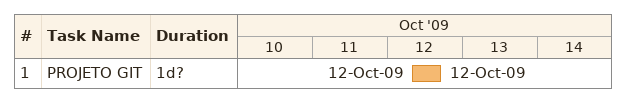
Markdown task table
| ID | Task | Duration | Start | Finish |
|---|---|---|---|---|
| 1 | PROJETO GIT | 1d? | 2009-10-12 | 2009-10-12 |
